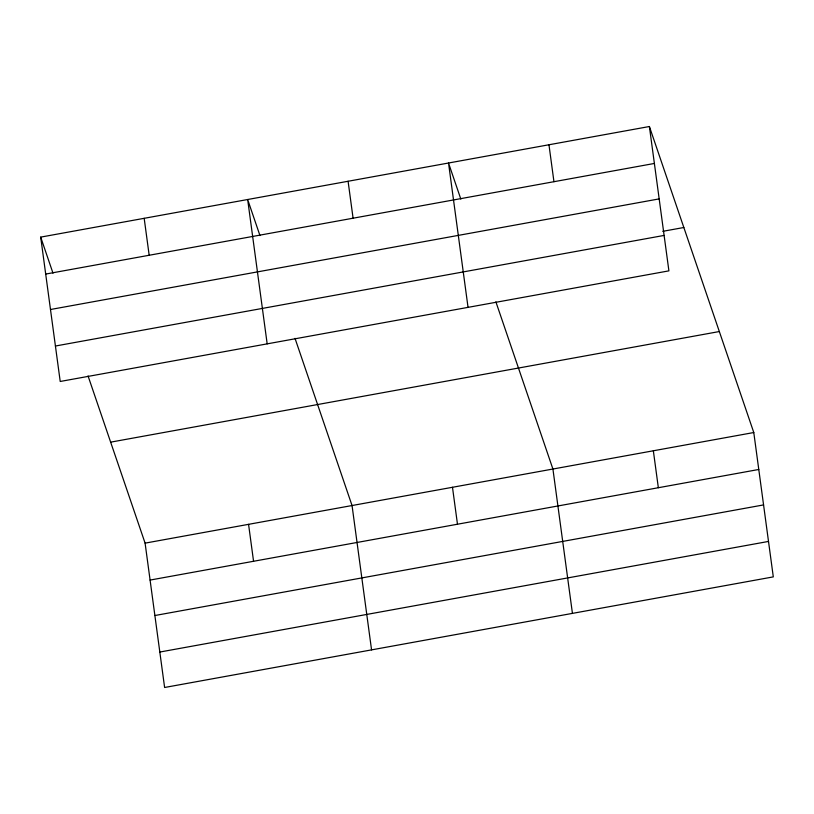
<?xml version="1.0" encoding="UTF-8"?>
<svg xmlns="http://www.w3.org/2000/svg" width="814" height="814" viewBox="0 0 814 814"><rect width="100%" height="100%" fill="white"/><g stroke="black" fill="none" stroke-linecap="round" stroke-linejoin="round"><path stroke-width="1.22" d="M649.389 126.516L668.904 270.858L60.216 381.471L40.7 237.118L649.389 126.516L753.784 432.529L773.3 576.882L164.611 687.484L145.096 543.141L88.054 375.946M45.696 274.064L654.385 163.451M50.488 309.503L659.177 198.891M662.759 231.329L683.841 227.503M55.423 346.021L664.112 235.419M110.643 442.155L719.332 331.542M145.096 543.141L753.784 432.529M150.081 580.077L758.78 469.475M154.874 615.526L763.573 504.914M159.819 652.045L768.508 541.432M460.826 199.084L448.524 163.014L468.04 307.356M495.879 301.831L552.92 469.037L572.435 613.38M259.961 235.582L247.66 199.511L267.175 343.864M295.014 338.339L352.045 505.535L371.56 649.877M40.7 237.118L53.002 273.189M653.347 450.783L658.343 487.718M548.962 144.76L553.947 181.705M452.482 487.281L457.478 524.226M348.087 181.268L353.083 218.203M248.565 524.338L253.561 561.273M144.18 218.315L149.176 255.26"/></g></svg>
